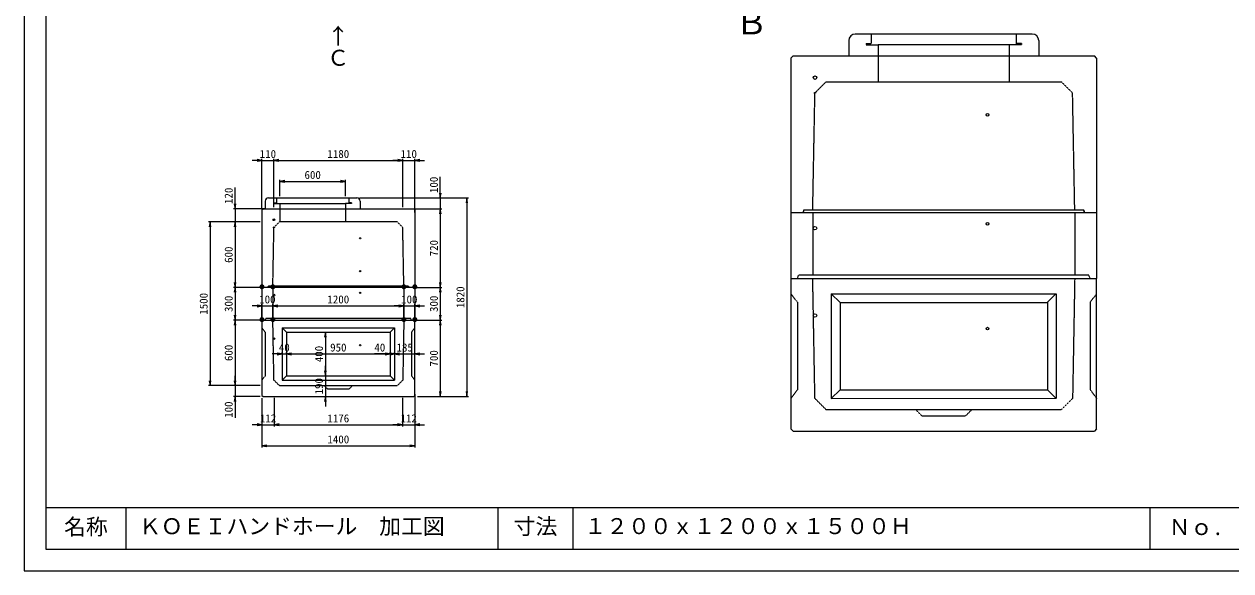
# Model space of a CAD drawing. Units: millimetres, scale not verified. Extents: x -420 to 421, y -297 to 297.
# Drawn here: x -420 to 132, y -297 to -46 of the extents above; entities that cross this region are included whole.
import ezdxf
from ezdxf.enums import TextEntityAlignment as Align

# ---------------------------------------------------------------- set-up
doc = ezdxf.new("R2010")
doc.units = ezdxf.units.MM
doc.header["$PDMODE"] = 32
doc.header["$PDSIZE"] = 0.5
doc.linetypes.add('USER2', pattern=[4.7625, 3.175, -1.5875])
doc.layers.add('0-0', color=7, linetype='Continuous')
for name, color, linetype, lineweight in [('0-1_0', 9, 'Continuous', 25), ('0-2_dims', 7, 'Continuous', 18), ('0-3_pen1実線', 4, 'Continuous', 13), ('0-4_pen2実線', 3, 'Continuous', 13), ('0-5_pen3実線', 7, 'Continuous', 25), ('0-6_pen4実線', 7, 'Continuous', 25), ('0-7_pen2破線', 3, 'USER2', 25), ('0-9_draw', 7, 'Continuous', 13)]:
    doc.layers.add(name, color=color, linetype=linetype, lineweight=lineweight)
doc.styles.add('ＭＳ ゴシック', font='')
doc.styles.get('ＭＳ ゴシック').set_extended_font_data('MS Gothic')

# ---------------------------------------------------------------- blocks, each defined once
blk = doc.blocks.new('部分図 1')
at = {"layer": '0-1_0'}
blk.add_lwpolyline([(0, 0), (16824, 0), (16824, 11878), (0, 11878)], close=True, dxfattribs=at)
at = {"layer": '0-2_dims'}
for p, q in [((2178.3, 3762), (2088.3, 3762)), ((2178.3, 3325.5), (2178.3, 3777)), ((2178.3, 3762), (2288, 3762)), ((2288, 3333), (2288, 3777)), ((2288, 3333), (2288, 3777)), ((2288, 3762), (2378, 3762)), ((2288, 3762), (3468.3, 3762)), ((3468.3, 3762), (3378.3, 3762)), ((3468.3, 3333), (3468.3, 3777)), ((3468.3, 3333), (3468.3, 3777)), ((3468.3, 3762), (3578.3, 3762)), ((3578.3, 3285), (3578.3, 3777)), ((3578.3, 3762), (3668.3, 3762)), ((2343.3, 3433), (2343.3, 3585)), ((2343.3, 3570), (2943.3, 3570)), ((2943.3, 3433), (2943.3, 3585)), ((3812.3, 3418), (3812.3, 3613)), ((1932.3, 3318), (1932.3, 3513)), ((2203.3, 3318), (1917.3, 3318)), ((1932.3, 3318), (1932.3, 3198)), ((3073.3, 3418), (3827.3, 3418)), ((3103.3, 3418), (4070.3, 3418)), ((3583.3, 3318), (3827.3, 3318)), ((3583.3, 3318), (3827.3, 3318)), ((3812.3, 3418), (3812.3, 3318)), ((3812.3, 3318), (3812.3, 3228)), ((3812.3, 3318), (3812.3, 2598)), ((4055.3, 3418), (4055.3, 1598)), ((2148.3, 3198), (1688.3, 3198)), ((1703.3, 3198), (1703.3, 1698)), ((2163.3, 3198), (1917.3, 3198)), ((2163.3, 3198), (1917.3, 3198)), ((1932.3, 3198), (1932.3, 3108)), ((1932.3, 3198), (1932.3, 2598)), ((2163.3, 2598), (1917.3, 2598)), ((2163.3, 2598), (1917.3, 2598)), ((1932.3, 2598), (1932.3, 2298)), ((3593.3, 2598), (3827.3, 2598)), ((3593.3, 2598), (3827.3, 2598)), ((3812.3, 2598), (3812.3, 2298)), ((2178.4, 2313), (2178.4, 2444)), ((2278.37, 2314.82), (2278.37, 2444)), ((2278.37, 2314.82), (2278.37, 2444)), ((3478.17, 2314.82), (3478.17, 2444)), ((3478.17, 2314.82), (3478.17, 2444)), ((3578.4, 2311.23), (3578.4, 2444)), ((2178.4, 2429), (2088.4, 2429)), ((2178.4, 2429), (2278.37, 2429)), ((2278.37, 2429), (2368.37, 2429)), ((2278.37, 2429), (3478.17, 2429)), ((3478.17, 2429), (3388.17, 2429)), ((3478.17, 2429), (3578.4, 2429)), ((3578.4, 2429), (3668.4, 2429)), ((2163.3, 2298), (1917.3, 2298)), ((2163.3, 2298), (1917.3, 2298)), ((1932.3, 2298), (1932.3, 1698)), ((3593.3, 2298), (3827.3, 2298)), ((3593.3, 2298), (3827.3, 2298)), ((3812.3, 2298), (3812.3, 1598)), ((2757.4, 2188), (2774.65, 2188)), ((2759.65, 2188), (2759.65, 1788)), ((2363.4, 1988), (2363.4, 2003)), ((2403.4, 1988), (2403.4, 2003)), ((2403.4, 1988), (2403.4, 2003)), ((3353.4, 1988), (3353.4, 2003)), ((3353.4, 1988), (3353.4, 2003)), ((3393.4, 1988), (3393.4, 2003)), ((3393.4, 1988), (3393.4, 2003)), ((3578.4, 1988), (3578.4, 2003)), ((2363.4, 1988), (2273.4, 1988)), ((2363.4, 1988), (2403.4, 1988)), ((2403.4, 1988), (2493.4, 1988)), ((2403.4, 1988), (3353.4, 1988)), ((3353.4, 1988), (3208.4, 1988)), ((3393.4, 1988), (3303.4, 1988)), ((3353.4, 1988), (3393.4, 1988)), ((3393.4, 1988), (3483.4, 1988)), ((3393.4, 1988), (3578.4, 1988)), ((3578.4, 1988), (3668.4, 1988)), ((1932.3, 1698), (1932.3, 1788)), ((2759.65, 1788), (2759.65, 1878)), ((2759.65, 1788), (2774.65, 1788)), ((2759.65, 1788), (2774.65, 1788)), ((2759.65, 1788), (2759.65, 1598)), ((2148.3, 1698), (1688.3, 1698)), ((2163.3, 1698), (1917.3, 1698)), ((2163.3, 1698), (1917.3, 1698)), ((1932.3, 1698), (1932.3, 1598)), ((2163.3, 1598), (1917.3, 1598)), ((1932.3, 1598), (1932.3, 1403)), ((2178.4, 1583), (2178.4, 1324)), ((2290, 1585.5), (2290, 1324)), ((2290, 1585.5), (2290, 1324)), ((2759.65, 1598), (2774.65, 1598)), ((2759.65, 1598), (2759.65, 1508)), ((3466.4, 1585.5), (3466.4, 1324)), ((3466.4, 1585.5), (3466.4, 1324)), ((3578.4, 1620), (3578.4, 1324)), ((3603.3, 1598), (3827.3, 1598)), ((3618.3, 1598), (4070.3, 1598)), ((2178.4, 1511.8), (2178.4, 1131)), ((3578.4, 1476), (3578.4, 1131)), ((2178.4, 1339), (2088.4, 1339)), ((2178.4, 1339), (2290, 1339)), ((2290, 1339), (2380, 1339)), ((2290, 1339), (3466.4, 1339)), ((3466.4, 1339), (3376.4, 1339)), ((3466.4, 1339), (3578.4, 1339)), ((3578.4, 1339), (3668.4, 1339)), ((2178.4, 1146), (3578.4, 1146))]:
    blk.add_line(p, q, dxfattribs=at)
for points in [[(2133.3, 3754.5), (2178.3, 3762), (2133.3, 3769.5)], [(2333, 3769.5), (2288, 3762), (2333, 3754.5)], [(2333, 3769.5), (2288, 3762), (2333, 3754.5)], [(3423.3, 3754.5), (3468.3, 3762), (3423.3, 3769.5)], [(3423.3, 3754.5), (3468.3, 3762), (3423.3, 3769.5)], [(3623.3, 3769.5), (3578.3, 3762), (3623.3, 3754.5)], [(2388.3, 3577.5), (2343.3, 3570), (2388.3, 3562.5)], [(2898.3, 3562.5), (2943.3, 3570), (2898.3, 3577.5)], [(3804.8, 3463), (3812.3, 3418), (3819.8, 3463)], [(1924.8, 3363), (1932.3, 3318), (1939.8, 3363)], [(3819.8, 3273), (3812.3, 3318), (3804.8, 3273)], [(3819.8, 3273), (3812.3, 3318), (3804.8, 3273)], [(4062.8, 3373), (4055.3, 3418), (4047.8, 3373)], [(1710.8, 3153), (1703.3, 3198), (1695.8, 3153)], [(1939.8, 3153), (1932.3, 3198), (1924.8, 3153)], [(1939.8, 3153), (1932.3, 3198), (1924.8, 3153)], [(1924.8, 2643), (1932.3, 2598), (1939.8, 2643)], [(1939.8, 2553), (1932.3, 2598), (1924.8, 2553)], [(3804.8, 2643), (3812.3, 2598), (3819.8, 2643)], [(3819.8, 2553), (3812.3, 2598), (3804.8, 2553)], [(2133.4, 2421.5), (2178.4, 2429), (2133.4, 2436.5)], [(2323.37, 2436.5), (2278.37, 2429), (2323.37, 2421.5)], [(2323.37, 2436.5), (2278.37, 2429), (2323.37, 2421.5)], [(3433.17, 2421.5), (3478.17, 2429), (3433.17, 2436.5)], [(3433.17, 2421.5), (3478.17, 2429), (3433.17, 2436.5)], [(3623.4, 2436.5), (3578.4, 2429), (3623.4, 2421.5)], [(1924.8, 2343), (1932.3, 2298), (1939.8, 2343)], [(3804.8, 2343), (3812.3, 2298), (3819.8, 2343)], [(1939.8, 2253), (1932.3, 2298), (1924.8, 2253)], [(3819.8, 2253), (3812.3, 2298), (3804.8, 2253)], [(2767.15, 2143), (2759.65, 2188), (2752.15, 2143)], [(2318.4, 1980.5), (2363.4, 1988), (2318.4, 1995.5)], [(2448.4, 1995.5), (2403.4, 1988), (2448.4, 1980.5)], [(2448.4, 1995.5), (2403.4, 1988), (2448.4, 1980.5)], [(3308.4, 1980.5), (3353.4, 1988), (3308.4, 1995.5)], [(3308.4, 1980.5), (3353.4, 1988), (3308.4, 1995.5)], [(3348.4, 1980.5), (3393.4, 1988), (3348.4, 1995.5)], [(3438.4, 1995.5), (3393.4, 1988), (3438.4, 1980.5)], [(3623.4, 1995.5), (3578.4, 1988), (3623.4, 1980.5)], [(2752.15, 1833), (2759.65, 1788), (2767.15, 1833)], [(2752.15, 1833), (2759.65, 1788), (2767.15, 1833)], [(1695.8, 1743), (1703.3, 1698), (1710.8, 1743)], [(1924.8, 1743), (1932.3, 1698), (1939.8, 1743)], [(1924.8, 1743), (1932.3, 1698), (1939.8, 1743)], [(1939.8, 1553), (1932.3, 1598), (1924.8, 1553)], [(2767.15, 1553), (2759.65, 1598), (2752.15, 1553)], [(3804.8, 1643), (3812.3, 1598), (3819.8, 1643)], [(4047.8, 1643), (4055.3, 1598), (4062.8, 1643)], [(2133.4, 1331.5), (2178.4, 1339), (2133.4, 1346.5)], [(2335, 1346.5), (2290, 1339), (2335, 1331.5)], [(2335, 1346.5), (2290, 1339), (2335, 1331.5)], [(3421.4, 1331.5), (3466.4, 1339), (3421.4, 1346.5)], [(3421.4, 1331.5), (3466.4, 1339), (3421.4, 1346.5)], [(3623.4, 1346.5), (3578.4, 1339), (3623.4, 1331.5)], [(2223.4, 1153.5), (2178.4, 1146), (2223.4, 1138.5)], [(3533.4, 1138.5), (3578.4, 1146), (3533.4, 1153.5)]]:
    blk.add_lwpolyline(points, dxfattribs=at)
at = {"layer": '0-3_pen1実線'}
for p, q in [((7823.83, 4814.4), (7817.88, 4820.35)), ((2943.3, 3365.02), (2946.28, 3368))]:
    blk.add_line(p, q, dxfattribs=at)
at = {"layer": '0-4_pen2実線'}
for centre, radius in [((7243.93, 4520.6), 16), ((8823.93, 4180.6), 12), ((2288.3, 3218), 8), ((7243.93, 3140.6), 16), ((8823.93, 3180.6), 12), ((3078.3, 3048), 6), ((3078.1, 2747.9), 6), ((3078.3, 2548), 6), ((2288.3, 2528), 8), ((7243.93, 2340.6), 16), ((8823.93, 2220.6), 12), ((2288.4, 2128), 8), ((3078.4, 2068), 6)]:
    blk.add_circle(centre, radius, dxfattribs=at)
at = {"layer": '0-5_pen3実線'}
for p, q in [((9233.83, 4920.35), (7613.83, 4920.35)), ((7553.83, 4860.35), (7553.83, 4720.35)), ((9293.83, 4860.35), (9293.83, 4720.35)), ((7023.93, 4700.6), (7043.93, 4720.6)), ((7023.93, 4700.6), (7023.93, 3280.6)), ((7043.93, 4720.6), (9803.93, 4720.6)), ((9823.93, 4700.6), (9803.93, 4720.6)), ((9823.93, 4700.6), (9823.93, 3280.6)), ((2178.3, 3308), (2188.3, 3318)), ((2188.3, 3318), (3568.3, 3318)), ((2208.3, 3388), (2208.3, 3318)), ((2238.3, 3418), (3048.3, 3418)), ((3078.3, 3388), (3078.3, 3318)), ((3578.3, 3308), (3568.3, 3318)), ((2178.3, 3308), (2178.3, 2598)), ((3578.3, 3308), (3578.3, 2598)), ((7023.93, 3280.6), (7023.93, 2680.6)), ((9823.93, 3280.6), (7023.93, 3280.6)), ((9823.93, 3280.6), (9823.93, 2680.6)), ((7023.93, 2680.6), (9823.93, 2680.6)), ((9823.93, 1300.6), (9823.93, 2680.6)), ((3578.3, 2598), (2178.3, 2598)), ((2178.3, 2598), (2178.3, 2298)), ((3578.3, 2598), (3578.3, 2298)), ((9451.93, 2540.6), (9371.93, 2460.6)), ((2178.3, 2298), (3578.3, 2298)), ((3392.4, 2228), (3352.4, 2188)), ((3578.4, 1608), (3578.4, 2298)), ((2878.4, 1788), (3353.4, 1788)), ((3353.4, 1788), (3393.4, 1748)), ((2363.4, 1748), (3392.05, 1749.35)), ((8423.93, 1660.6), (9373.93, 1660.6)), ((9373.93, 1660.6), (9453.93, 1580.6)), ((2188.4, 1598), (3568.4, 1598)), ((3578.4, 1608), (3568.4, 1598)), ((7393.93, 1580.6), (9451.23, 1583.3)), ((7043.93, 1280.6), (9803.93, 1280.6)), ((9823.93, 1300.6), (9803.93, 1280.6)), ((931, 580), (931, 200)), ((5025, 580), (5025, 200))]:
    blk.add_line(p, q, dxfattribs=at)
for points in [[(7023.93, 2680.6), (7023.93, 1300.6), (7043.93, 1280.6)], [(8423.93, 2540.6), (9453.93, 2540.6), (9453.93, 1580.6)], [(8423.93, 2460.6), (9373.93, 2460.6), (9373.93, 1660.6)], [(2178.4, 2298), (2178.4, 1608), (2188.4, 1598)], [(2878.4, 2228), (3393.4, 2228), (3393.4, 1748)], [(2878.4, 2188), (3353.4, 2188), (3353.4, 1788)]]:
    blk.add_lwpolyline(points, dxfattribs=at)
for centre, radius, start, end in [((7613.83, 4860.35), 60, 90, 180), ((9233.83, 4860.35), 60, 0, 90), ((2238.3, 3388), 30, 90, 180), ((3048.3, 3388), 30, 0, 90)]:
    blk.add_arc(centre, radius, start, end, dxfattribs=at)
at = {"layer": '0-6_pen4実線'}
for p, q in [((200, 580), (16610, 580)), ((4340.3, 580), (4340.3, 200)), ((10312, 580), (10312, 200))]:
    blk.add_line(p, q, dxfattribs=at)
blk.add_lwpolyline([(200, 200), (16610, 200), (16610, 11452), (200, 11452)], close=True, dxfattribs=at)
at = {"layer": '0-7_pen2破線'}
for p, q in [((7759.83, 4920.35), (7759.83, 4832.35)), ((9087.83, 4920.35), (9087.83, 4820.35)), ((7711.83, 4832.35), (7759.83, 4832.35)), ((7711.83, 4832.35), (7711.83, 4820.35)), ((7711.83, 4820.35), (7823.83, 4820.35)), ((7823.83, 4820.35), (7823.83, 4720.35)), ((9135.83, 4820.35), (7823.83, 4820.35)), ((9023.83, 4820.35), (9023.83, 4720.35)), ((9135.83, 4832.35), (9087.83, 4832.35)), ((9135.83, 4832.35), (9135.83, 4820.35)), ((7822.93, 4720.6), (7822.93, 4480.6)), ((9023.53, 4720.6), (9023.53, 4480.6)), ((7243.93, 4380.6), (7343.93, 4480.6)), ((7223.93, 3310.6), (7243.93, 4380.6)), ((2287.3, 3374), (2287.3, 3368)), ((2287.3, 3374), (2311.3, 3374)), ((2287.3, 3368), (2943.3, 3368)), ((2311.3, 3418), (2311.3, 3368)), ((2343.3, 3368), (2343.3, 3318)), ((2343.3, 3318), (2343.3, 3198)), ((2999.3, 3368), (2943.3, 3368)), ((2943.3, 3368), (2943.3, 3318)), ((2943.3, 3318), (2943.3, 3198)), ((2975.3, 3418), (2975.3, 3374)), ((2999.3, 3374), (2975.3, 3374)), ((2999.3, 3374), (2999.3, 3368)), ((7143.93, 3310.6), (9703.93, 3310.6)), ((7223.93, 3280.6), (7223.93, 2710.6)), ((9623.93, 3280.6), (9623.93, 2710.6)), ((2278.3, 2613), (2288.3, 3148)), ((2288.3, 3148), (2338.3, 3198)), ((7083.93, 2680.6), (7093.93, 2710.6)), ((8423.93, 2710.6), (7093.93, 2710.6)), ((7243.93, 1580.6), (7223.93, 2680.6)), ((9753.93, 2710.6), (8423.93, 2710.6)), ((9763.93, 2680.6), (9753.93, 2710.6)), ((2238.3, 2613), (3518.3, 2613)), ((2278.3, 2598), (2278.3, 2313)), ((3478.3, 2598), (3478.3, 2313)), ((9823.93, 2540.6), (9763.93, 2460.6)), ((9763.93, 2460.6), (9763.93, 1660.6)), ((2208.3, 2298), (2213.3, 2313)), ((2878.3, 2313), (2213.3, 2313)), ((2288.4, 1748), (2278.4, 2298)), ((3543.3, 2313), (2878.3, 2313)), ((3548.3, 2298), (3543.3, 2313)), ((3578.4, 2228), (3548.4, 2188)), ((3548.4, 2188), (3548.4, 1788)), ((3548.4, 1788), (3578.4, 1748)), ((2338.4, 1698), (2288.4, 1748)), ((2338.4, 1698), (3418.4, 1698)), ((2778.4, 1668), (2748.4, 1698)), ((9763.93, 1660.6), (9823.93, 1580.6)), ((7343.93, 1480.6), (7243.93, 1580.6)), ((7343.93, 1480.6), (9503.93, 1480.6)), ((8223.93, 1420.6), (8163.93, 1480.6))]:
    blk.add_line(p, q, dxfattribs=at)
for points in [[(9503.93, 4480.6), (8423.93, 4480.6), (7343.93, 4480.6)], [(9623.93, 3310.6), (9603.93, 4380.6), (9503.93, 4480.6)], [(7143.93, 3310.6), (7133.93, 3280.6), (7143.93, 3310.6)], [(9713.93, 3280.6), (9703.93, 3310.6), (9713.93, 3280.6)], [(3418.3, 3198), (2878.3, 3198), (2338.3, 3198)], [(3478.3, 2613), (3468.3, 3148), (3418.3, 3198)], [(9623.4, 2680.6), (9603.93, 1580.6), (9503.93, 1480.6)], [(2238.3, 2613), (2233.3, 2598), (2238.3, 2613)], [(3523.3, 2598), (3518.3, 2613), (3523.3, 2598)], [(7023.93, 2540.6), (7083.93, 2460.6), (7083.93, 1660.6), (7023.93, 1580.6)], [(2178.4, 2228), (2208.4, 2188), (2208.4, 1788), (2178.4, 1748)], [(3478.13, 2298), (3468.4, 1748), (3418.4, 1698)], [(2778.4, 1668), (2978.4, 1668), (3008.4, 1698)], [(8223.93, 1420.6), (8623.93, 1420.6), (8683.93, 1480.6)]]:
    blk.add_lwpolyline(points, dxfattribs=at)
for p in [(7243.93, 4380.6), (2288.3, 3148)]:
    blk.add_point(p, dxfattribs=at)
at = {"layer": '0-9_draw'}
for p, q in [((7393.93, 2540.6), (7393.93, 1580.6)), ((7393.93, 2540.6), (7473.93, 2460.6)), ((7393.93, 2540.6), (8423.93, 2540.6)), ((7473.93, 2460.6), (7473.93, 1660.6)), ((7473.93, 2460.6), (8423.93, 2460.6)), ((2363.4, 2228), (2363.4, 1748)), ((2363.4, 2228), (2403.4, 2188)), ((2363.4, 2228), (2878.4, 2228)), ((2403.4, 2188), (2403.4, 1788)), ((2403.4, 2188), (2878.4, 2188)), ((2403.4, 1788), (2363.4, 1748)), ((2403.4, 1788), (2878.4, 1788)), ((7473.93, 1660.6), (7393.93, 1580.6)), ((7473.93, 1660.6), (8423.93, 1660.6))]:
    blk.add_line(p, q, dxfattribs=at)
at = {"layer": '0-2_dims', "style": 'ＭＳ ゴシック'}
for s, height, p in [('Ｂ', 219.9, (6512.01, 4850.8)), ('↑', 146.6, (2776.5, 4785.5)), ('Ｃ', 146.6, (2776.5, 4585.5)), ('110', 73.31, (2158.15, 3762.5)), ('1180', 73.31, (2778.15, 3762.5)), ('110', 73.31, (3448.3, 3762.5)), ('600', 73.31, (2568.3, 3570.5)), ('●', 36.66, (2152.84, 2573.12)), ('●', 36.66, (2253, 2573.12)), ('●', 36.66, (3453.4, 2573.12)), ('●', 36.66, (3553.2, 2573.12)), ('100', 73.31, (2153.38, 2429.5)), ('1200', 73.31, (2778.27, 2429.5)), ('100', 73.31, (3453.28, 2429.5)), ('●', 36.66, (2152.8, 2272.7)), ('●', 36.66, (2253.4, 2273)), ('●', 36.66, (3453.2, 2272.9)), ('●', 36.66, (3553.6, 2273)), ('40', 73.31, (2333.4, 1988.5)), ('950', 73.31, (2803.4, 1988.5)), ('40', 73.31, (3208.4, 1988.5)), ('185', 73.31, (3410.9, 1988.5)), ('112', 73.31, (2159.2, 1339.5)), ('1176', 73.31, (2778.2, 1339.5)), ('112', 73.31, (3447.4, 1339.5)), ('1400', 73.31, (2778.4, 1146.5))]:
    blk.add_text(s, height=height, dxfattribs=at).set_placement(p, align=Align.BOTTOM_LEFT)
for s, p in [('100', (3811.8, 3463)), ('120', (1931.8, 3363)), ('720', (3811.8, 2883)), ('600', (1931.8, 2823)), ('1820', (4054.8, 2408)), ('1500', (1702.8, 2348)), ('300', (1931.8, 2373)), ('300', (3811.8, 2373)), ('600', (1931.8, 1923)), ('400', (2759.15, 1913)), ('700', (3811.8, 1873)), ('190', (2759.15, 1618)), ('100', (1931.8, 1403))]:
    blk.add_text(s, height=73.31, rotation=90, dxfattribs=at).set_placement(p, align=Align.BOTTOM_LEFT)
at = {"layer": '0-5_pen3実線', "style": 'ＭＳ ゴシック'}
for s, p in [('名称', (366, 287)), ('ＫＯＥＩハンドホール\u3000加工図', (1053, 292)), ('寸法', (4484.2, 291)), ('１２００ｘ１２００ｘ１５００Ｈ', (5132, 293)), ('Ｎｏ.', (10484.7, 284.33))]:
    blk.add_text(s, height=146.6, dxfattribs=at).set_placement(p, align=Align.BOTTOM_LEFT)

msp = doc.modelspace()

# ---------------------------------------------------------------- block references
at = {"layer": '0-0', "xscale": 0.05, "yscale": 0.05}
msp.add_blockref('部分図 1', (-420.5, -297), dxfattribs=at)

doc.saveas('drawing.dxf')
